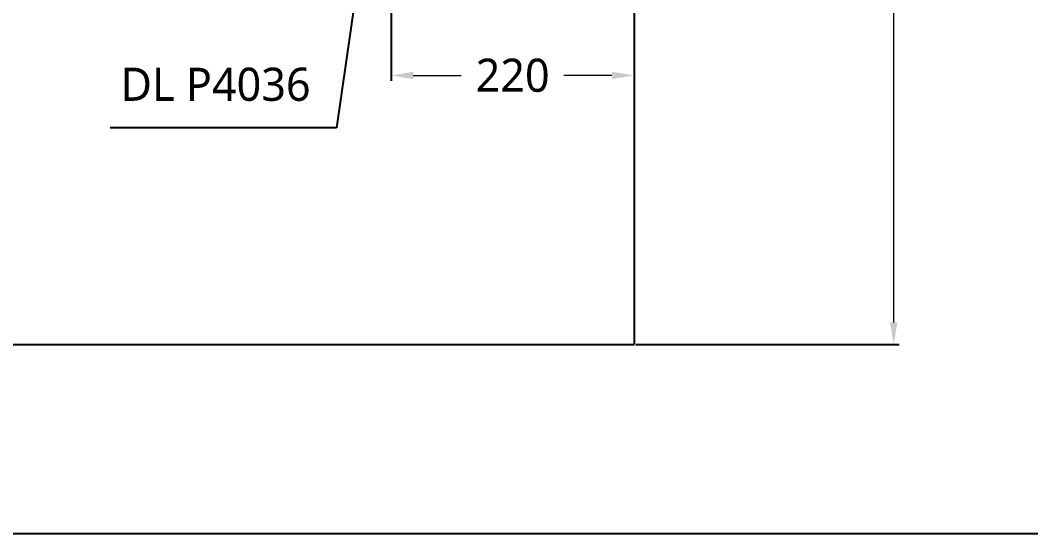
# Model space of a CAD drawing. Header units: inches. Extents: x 2057 to 5453, y -13320 to -11082.
# Drawn here: x 3622 to 4538, y -13320 to -12855 of the extents above; entities that cross this region are included whole.
import ezdxf

# ---------------------------------------------------------------- set-up
doc = ezdxf.new("R2010")
doc.units = ezdxf.units.IN
doc.header["$LTSCALE"] = 50
doc.header["$MEASUREMENT"] = 0
doc.layers.add('SA-DOOR', color=4, linetype='Continuous')
doc.styles.get("Standard").update_dxf_attribs({"font": 'NanumGothic.ttf'})
doc.dimstyles.get("Standard").update_dxf_attribs({"dimtxt": 20, "dimasz": 20, "dimexe": 5, "dimexo": 1.5, "dimgap": 10, "dimtad": 0, "dimtoh": 1, "dimdec": 0, "dimzin": 0, "dimdsep": 46, "dimtxsty": 'Standard', "dimcen": 0, "dimclrd": 3, "dimclre": 3, "dimclrt": 2, "dimadec": 0, "dimazin": 3, "dimtfac": 1, "dimtdec": 0, "dimtofl": 0, "dimtmove": 0, "dimatfit": 3, "dimfxl": 0, "dimtolj": 1, "dimtzin": 0, "dimlwd": 0, "dimlwe": 25, "dimarcsym": 0})
doc.dimstyles.new('Standard$0', dxfattribs={"dimtxt": 0.18, "dimasz": 0.18, "dimexe": 0.18, "dimexo": 0.0625, "dimgap": 0.09, "dimtad": 0, "dimtih": 1, "dimtoh": 1, "dimdec": 4, "dimzin": 0, "dimdsep": 46, "dimtxsty": 'Standard', "dimcen": 0.09, "dimadec": 0, "dimazin": 0, "dimtfac": 1, "dimtdec": 4, "dimtofl": 0, "dimtmove": 0, "dimatfit": 3, "dimfxl": 0, "dimtolj": 1, "dimtzin": 0, "dimarcsym": 0})

# ---------------------------------------------------------------- blocks, each defined once
blk = doc.blocks.new('*D35')
at = {"color": 3, "linetype": 'Continuous', "lineweight": 25}
for p, q in [((4200.47, -12448.38), (4418.46, -12448.38)), ((4179.78, -13148.38), (4418.46, -13148.38))]:
    blk.add_line(p, q, dxfattribs=at)
at = {"color": 3, "linetype": 'Continuous', "lineweight": 0}
for p, q in [((4413.46, -12468.38), (4413.46, -12749.6)), ((4413.46, -13128.38), (4413.46, -12842.26))]:
    blk.add_line(p, q, dxfattribs=at)
at = {"color": 3}
for points in [[(4410.13, -12468.38), (4416.8, -12468.38), (4413.46, -12448.38)], [(4410.13, -13128.38), (4416.8, -13128.38), (4413.46, -13148.38)]]:
    blk.add_solid(points, dxfattribs=at)
at = {"layer": 'DEFPOINTS', "color": 0}
for p in [(4198.97, -12448.38), (4178.28, -13148.38), (4413.46, -13148.38)]:
    blk.add_point(p, dxfattribs=at)
at = {"color": 2, "insert": (4413.46, -12795.93), "char_height": 30, "attachment_point": 5, "rotation": 90}
blk.add_mtext('\\A1;700', dxfattribs=at)
blk = doc.blocks.new('*D41')
at = {"color": 3, "linetype": 'Continuous', "lineweight": 25}
for p, q in [((4178.28, -12754.88), (4178.28, -12909.84)), ((3958.28, -12818.6), (3958.28, -12909.84))]:
    blk.add_line(p, q, dxfattribs=at)
at = {"color": 3, "linetype": 'Continuous', "lineweight": 0}
for p, q in [((3978.28, -12904.84), (4021.78, -12904.84)), ((4158.28, -12904.84), (4114.78, -12904.84))]:
    blk.add_line(p, q, dxfattribs=at)
at = {"color": 3}
for points in [[(3978.28, -12901.51), (3978.28, -12908.18), (3958.28, -12904.84)], [(4158.28, -12901.51), (4158.28, -12908.18), (4178.28, -12904.84)]]:
    blk.add_solid(points, dxfattribs=at)
at = {"layer": 'DEFPOINTS', "color": 0}
for p in [(4178.28, -12753.38), (3958.28, -12817.1), (4178.28, -12904.84)]:
    blk.add_point(p, dxfattribs=at)
at = {"color": 2, "insert": (4068.28, -12904.84), "char_height": 30, "attachment_point": 5}
blk.add_mtext('\\A1;220', dxfattribs=at)

msp = doc.modelspace()

# ---------------------------------------------------------------- linework, layer by layer
at = {"color": 1}
for p in [(4178.28, -12225.17), (2410.4, -13148.38)]:
    msp.add_line(p, (4178.28, -13148.38), dxfattribs=at)
at = {"layer": 'SA-DOOR', "color": 7}
msp.add_lwpolyline([(2057.38, -11082.26), (5453.09, -11082.26), (5453.09, -13319.68), (2057.38, -13319.68)], close=True, dxfattribs=at)

# ---------------------------------------------------------------- texts
at = {"color": 2, "insert": (3713.08, -12897.82), "char_height": 30, "attachment_point": 1}
msp.add_mtext_dynamic_manual_height_columns('DL P4036', width=205.787, gutter_width=13.51, heights=[0], dxfattribs=at)

# ---------------------------------------------------------------- dimensions: what is measured, and where the dimension line sits
dim = msp.add_linear_dim(base=(4413.46, -13148.38), p1=(4198.97, -12448.38), p2=(4178.28, -13148.38), angle=90, dimstyle='Standard$0', override={"dimtxt": 30, "dimasz": 20, "dimexe": 5, "dimexo": 1.5, "dimgap": 10, "dimtih": 0, "dimdec": 0, "dimcen": 0, "dimclrd": 3, "dimclre": 3, "dimclrt": 2, "dimazin": 3, "dimtdec": 0, "dimlwd": 0, "dimlwe": 25, "dimarcsym": 1})
dim.commit()
dim.dimension.update_dxf_attribs({"geometry": '*D35', "text_midpoint": (4413.46, -12795.93), "dimtype": 160})
dim = msp.add_linear_dim(base=(4178.28, -12904.84), p1=(3958.28, -12817.1), p2=(4178.28, -12753.38), dimstyle='Standard$0', override={"dimtxt": 30, "dimasz": 20, "dimexe": 5, "dimexo": 1.5, "dimgap": 10, "dimtih": 0, "dimdec": 0, "dimcen": 0, "dimclrd": 3, "dimclre": 3, "dimclrt": 2, "dimazin": 3, "dimtdec": 0, "dimlwd": 0, "dimlwe": 25, "dimarcsym": 1})
dim.commit()
dim.dimension.update_dxf_attribs({"geometry": '*D41', "text_midpoint": (4068.28, -12904.84)})

# ---------------------------------------------------------------- leaders
msp.add_leader([(3928.23, -12815.91), (3908.81, -12952.24), (3703.85, -12952.24)], dimstyle='Standard', override={"dimlwd": 25, "dimarcsym": 1})

doc.saveas('drawing.dxf')
